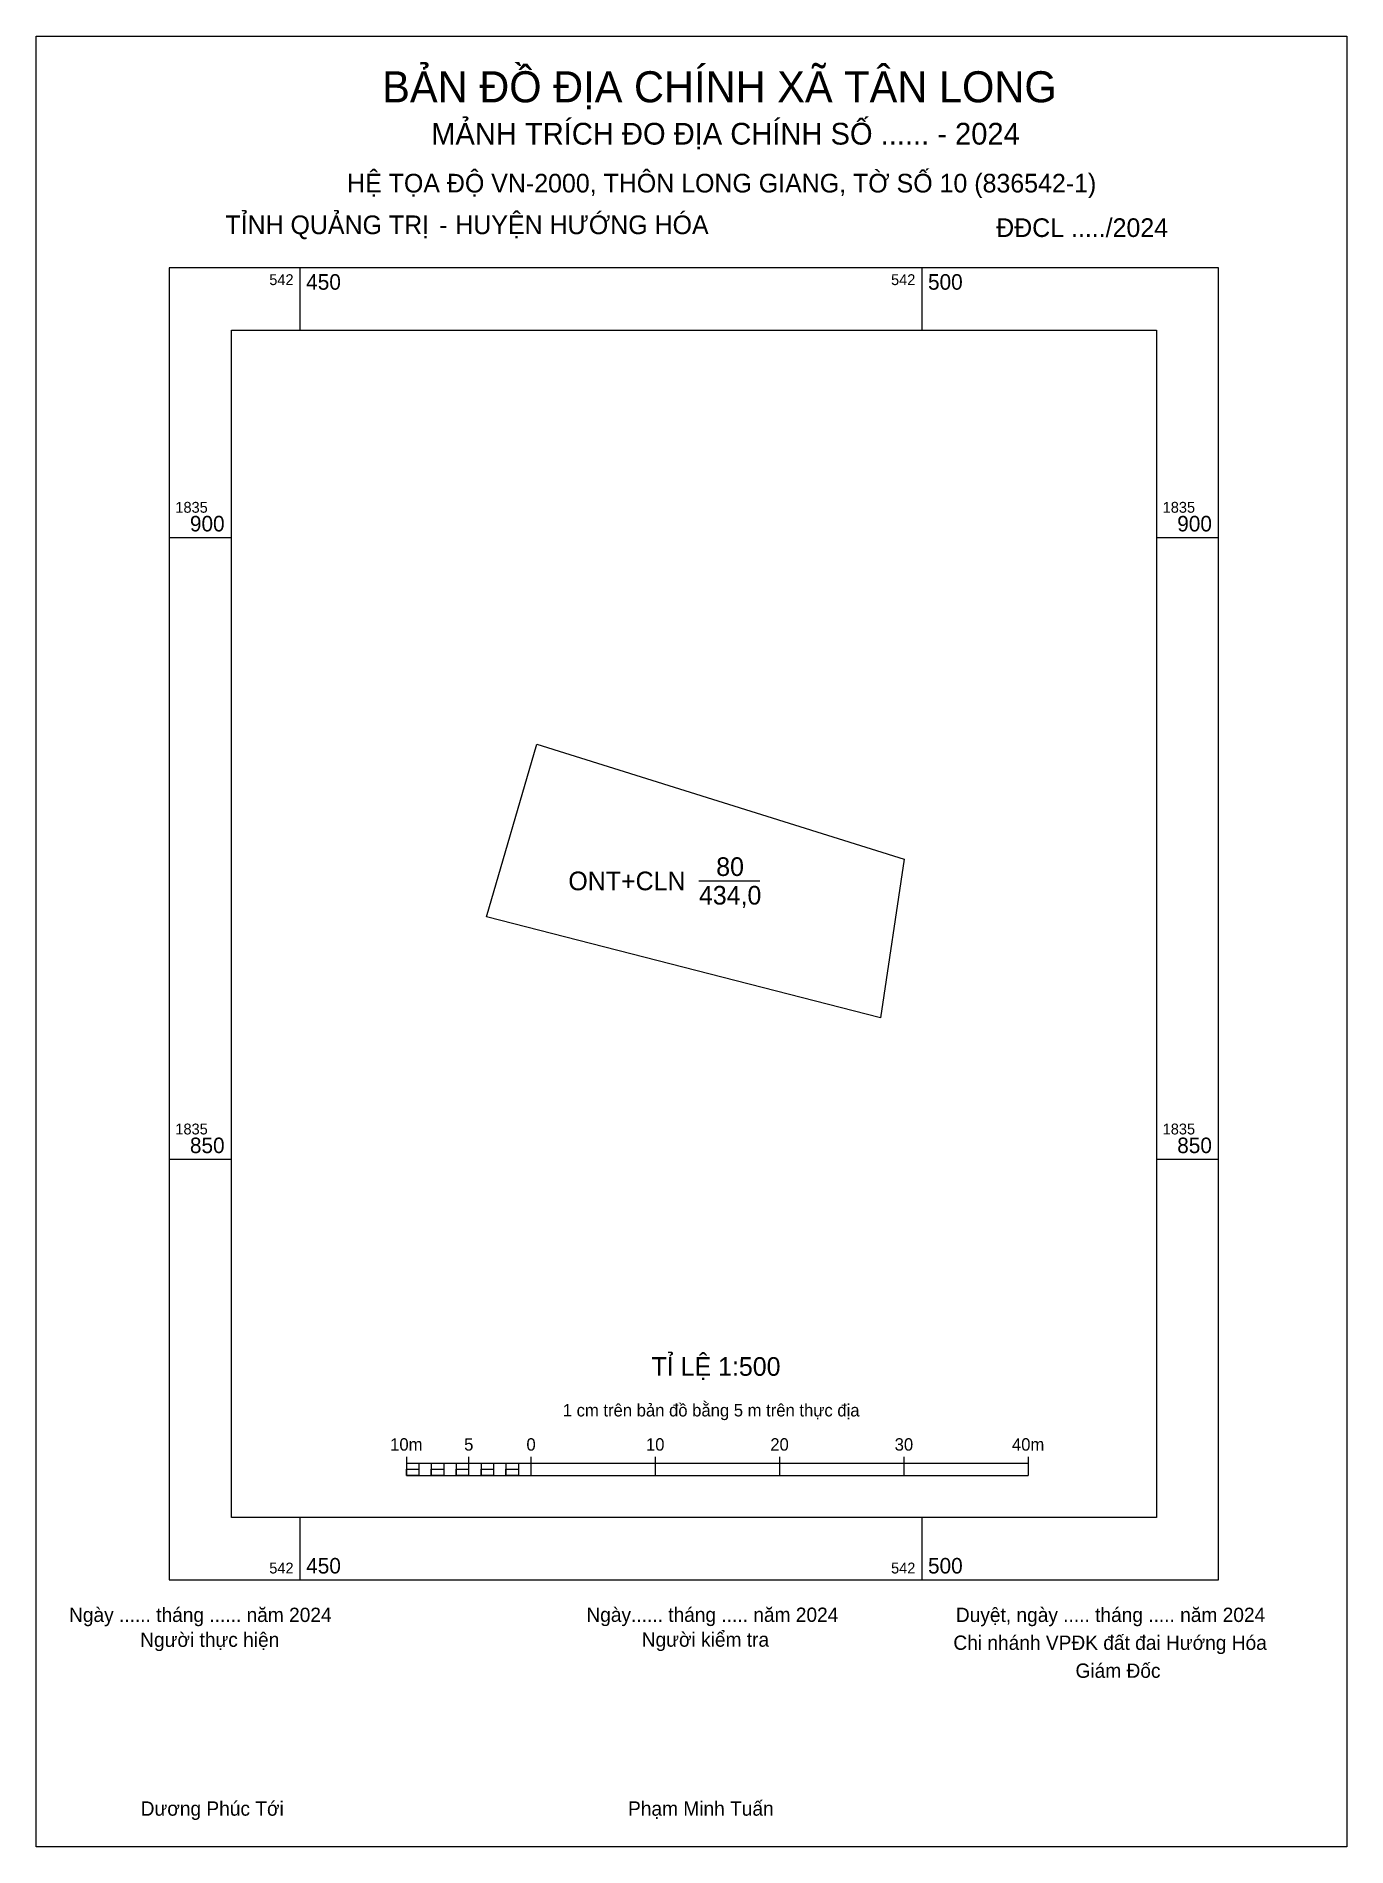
# Model space of a CAD drawing. Extents: x 542429 to 542534, y 1835795 to 1835940.
import ezdxf

# ---------------------------------------------------------------- set-up
doc = ezdxf.new("R2010")
doc.units = 0
for name, color, linetype in [('Level 1', 7, 'Continuous'), ('Level 10', 7, 'Continuous'), ('Level 13', 7, 'Continuous'), ('Level 2', 7, 'Continuous'), ('Level 6', 7, 'Continuous'), ('Level 62', 7, 'Continuous'), ('Level 63', 7, 'Continuous'), ('Level 9', 7, 'Continuous')]:
    doc.layers.add(name, color=color, linetype=linetype)

msp = doc.modelspace()

# ---------------------------------------------------------------- linework, layer by layer
at = {"layer": 'Level 1'}
for p, q in [((542428.79, 1835940.33), (542428.79, 1835940.33)), ((542534.17, 1835794.71), (542534.17, 1835794.71))]:
    msp.add_line(p, q, dxfattribs=at)
at = {"layer": 'Level 10'}
msp.add_lwpolyline([(542464.99, 1835869.49), (542469.04, 1835883.4), (542498.58, 1835874.13), (542496.67, 1835861.38)], close=True, dxfattribs=at)
at = {"layer": 'Level 2'}
msp.add_lwpolyline([(542428.79, 1835940.33), (542534.17, 1835940.33), (542534.17, 1835794.71), (542428.79, 1835794.71)], close=True, dxfattribs=at)
at = {"layer": 'Level 62'}
msp.add_lwpolyline([(542444.48, 1835916.69), (542518.87, 1835916.69), (542518.87, 1835821.19), (542444.48, 1835821.19)], close=True, dxfattribs=at)
at = {"layer": 'Level 63'}
for p, q in [((542428.79, 1835937.83), (542428.79, 1835940.33)), ((542428.79, 1835940.33), (542431.29, 1835940.33)), ((542428.79, 1835937.83), (542428.79, 1835940.33)), ((542428.79, 1835940.33), (542431.29, 1835940.33)), ((542531.67, 1835940.33), (542534.17, 1835940.33)), ((542531.67, 1835940.33), (542534.17, 1835940.33)), ((542534.17, 1835940.33), (542534.17, 1835937.83)), ((542534.17, 1835940.33), (542534.17, 1835937.83)), ((542428.79, 1835937.83), (542428.79, 1835937.83)), ((542428.79, 1835937.83), (542428.79, 1835937.83)), ((542450, 1835921.69), (542450, 1835916.69)), ((542500, 1835921.69), (542500, 1835916.69)), ((542439.48, 1835900), (542444.48, 1835900)), ((542518.87, 1835900), (542523.87, 1835900)), ((542439.48, 1835850), (542444.48, 1835850)), ((542518.87, 1835850), (542523.87, 1835850)), ((542458.56, 1835826.07), (542458.56, 1835824.57)), ((542458.56, 1835825.57), (542508.56, 1835825.57)), ((542459.56, 1835825.57), (542459.56, 1835824.57)), ((542460.56, 1835825.57), (542460.56, 1835824.57)), ((542461.56, 1835825.57), (542461.56, 1835824.57)), ((542462.56, 1835825.57), (542462.56, 1835824.57)), ((542463.56, 1835826.07), (542463.56, 1835824.57)), ((542463.56, 1835825.57), (542463.56, 1835824.57)), ((542464.56, 1835825.57), (542464.56, 1835824.57)), ((542465.56, 1835825.57), (542465.56, 1835824.57)), ((542466.56, 1835825.57), (542466.56, 1835824.57)), ((542467.56, 1835825.57), (542467.56, 1835824.57)), ((542468.56, 1835826.07), (542468.56, 1835824.57)), ((542468.56, 1835825.57), (542468.56, 1835824.57)), ((542478.56, 1835826.07), (542478.56, 1835824.57)), ((542488.56, 1835826.07), (542488.56, 1835824.57)), ((542498.56, 1835826.07), (542498.56, 1835824.57)), ((542508.56, 1835826.07), (542508.56, 1835824.57)), ((542458.56, 1835824.57), (542508.56, 1835824.57)), ((542450, 1835821.19), (542450, 1835816.19)), ((542500, 1835821.19), (542500, 1835816.19)), ((542428.79, 1835794.71), (542428.79, 1835797.21)), ((542428.79, 1835794.71), (542428.79, 1835797.21)), ((542534.17, 1835797.21), (542534.17, 1835794.71)), ((542534.17, 1835797.21), (542534.17, 1835794.71)), ((542431.29, 1835794.71), (542428.79, 1835794.71)), ((542431.29, 1835794.71), (542428.79, 1835794.71)), ((542534.17, 1835794.71), (542531.67, 1835794.71)), ((542534.17, 1835794.71), (542531.67, 1835794.71))]:
    msp.add_line(p, q, dxfattribs=at)
for points in [[(542439.48, 1835921.69), (542439.48, 1835816.19), (542523.87, 1835816.19), (542523.87, 1835921.69)], [(542458.56, 1835825.07), (542459.56, 1835825.07), (542459.56, 1835824.57), (542458.56, 1835824.57)], [(542458.56, 1835825.07), (542459.56, 1835825.07), (542459.56, 1835824.57), (542458.56, 1835824.57)], [(542460.56, 1835825.07), (542461.56, 1835825.07), (542461.56, 1835824.57), (542460.56, 1835824.57)], [(542462.56, 1835825.07), (542463.56, 1835825.07), (542463.56, 1835824.57), (542462.56, 1835824.57)], [(542464.56, 1835825.07), (542465.56, 1835825.07), (542465.56, 1835824.57), (542464.56, 1835824.57)], [(542466.56, 1835825.07), (542467.56, 1835825.07), (542467.56, 1835824.57), (542466.56, 1835824.57)]]:
    msp.add_lwpolyline(points, close=True, dxfattribs=at)
at = {"layer": 'Level 9'}
msp.add_line((542482.08, 1835872.39), (542486.99, 1835872.39), dxfattribs=at)

# ---------------------------------------------------------------- texts
at = {"layer": 'Level 13'}
for s, p in [('80', (542483.47, 1835872.79)), ('ONT+CLN', (542471.58, 1835871.64)), ('434,0', (542482.08, 1835870.49))]:
    msp.add_text(s, height=1.5, dxfattribs=at).set_placement(p)
at = {"layer": 'Level 6'}
for s, p in [('HỆ TỌA ÐỘ VN-2000, THÔN LONG GIANG, TỜ SỐ 10 (836542-1)', (542453.79, 1835927.76)), ('TỈ LỆ 1:500', (542478.27, 1835832.59))]:
    msp.add_text(s, height=1.5, dxfattribs=at).set_placement(p)
at = {"layer": 'Level 63'}
for s, height, p in [('BẢN ĐỒ ĐỊA CHÍNH XÃ TÂN LONG', 2.5, (542456.61, 1835935.01)), ('MẢNH TRÍCH ĐO ĐỊA CHÍNH SỐ ...... - 2024', 1.75, (542460.55, 1835931.61)), ('TỈNH QUẢNG TRỊ', 1.5, (542444, 1835924.41)), (' HUYỆN HƯỚNG HÓA', 1.5, (542461.93, 1835924.41)), ('-', 1.5, (542461.19, 1835924.41)), ('ĐĐCL ...../2024', 1.5, (542505.98, 1835924.18)), ('542', 0.875, (542447.53, 1835920.31)), ('450', 1.25, (542450.5, 1835919.94)), ('542', 0.875, (542497.53, 1835920.31)), ('500', 1.25, (542500.5, 1835919.94)), ('1835', 0.875, (542439.98, 1835902)), ('1835', 0.875, (542519.37, 1835902)), ('900', 1.25, (542441.15, 1835900.5)), ('900', 1.25, (542520.54, 1835900.5)), ('1835', 0.875, (542439.98, 1835852)), ('850', 1.25, (542441.15, 1835850.5)), ('1835', 0.875, (542519.37, 1835852)), ('850', 1.25, (542520.54, 1835850.5)), ('1 cm trên bản đồ bằng 5 m trên thực địa', 1, (542471.13, 1835829.32)), ('10m', 1, (542457.25, 1835826.57)), ('5', 1, (542463.2, 1835826.57)), ('0', 1, (542468.21, 1835826.57)), ('10', 1, (542477.82, 1835826.57)), ('20', 1, (542487.82, 1835826.57)), ('30', 1, (542497.82, 1835826.57)), ('40m', 1, (542507.25, 1835826.57)), ('542', 0.875, (542447.53, 1835816.69)), ('450', 1.25, (542450.5, 1835816.69)), ('542', 0.875, (542497.53, 1835816.69)), ('500', 1.25, (542500.5, 1835816.69)), ('Ngày ...... tháng ...... năm 2024', 1.15, (542431.43, 1835812.79)), ('Ngày...... tháng ..... năm 2024', 1.15, (542473.03, 1835812.8)), ('Duyệt, ngày ..... tháng ..... năm 2024', 1.15, (542502.74, 1835812.79)), ('Người thực hiện', 1.15, (542437.15, 1835810.79)), ('Người kiểm tra', 1.15, (542477.48, 1835810.8)), ('Chi nhánh VPĐK đất đai Hướng Hóa', 1.15, (542502.54, 1835810.55)), ('Giám Đốc', 1.15, (542512.36, 1835808.3)), ('Dương Phúc Tới', 1.15, (542437.19, 1835797.21)), ('Phạm Minh Tuấn', 1.15, (542476.38, 1835797.21))]:
    msp.add_text(s, height=height, dxfattribs=at).set_placement(p)

doc.saveas('drawing.dxf')
